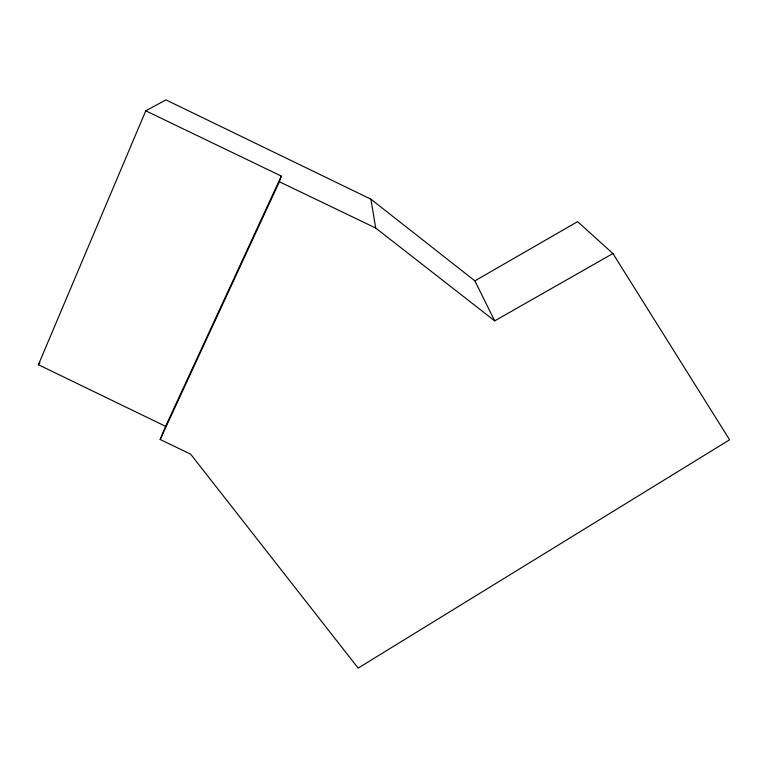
<?xml version="1.0" encoding="UTF-8"?>
<svg xmlns="http://www.w3.org/2000/svg" width="768" height="768" viewBox="0 0 768 768"><rect width="100%" height="100%" fill="white"/><g stroke="black" fill="none" stroke-linecap="round" stroke-linejoin="round"><path stroke-width="1.15" d="M160.166 439.488L279.37 181.747L281.29 176.074L145.766 110.813L38.4 364.714L165.6 426.336L160.166 439.488L190.666 454.186L358.147 668.112L729.6 439.795L612.922 253.536L577.594 221.664L474.874 280.848L370.896 199.171L165.936 99.888L145.766 110.813M165.6 426.336L281.29 176.074M38.4 364.714L39.926 362.899M279.37 181.747L375.696 228.038L494.698 320.87L612.922 253.536M474.874 280.848L494.698 320.87M370.896 199.171L375.696 228.038"/></g></svg>
